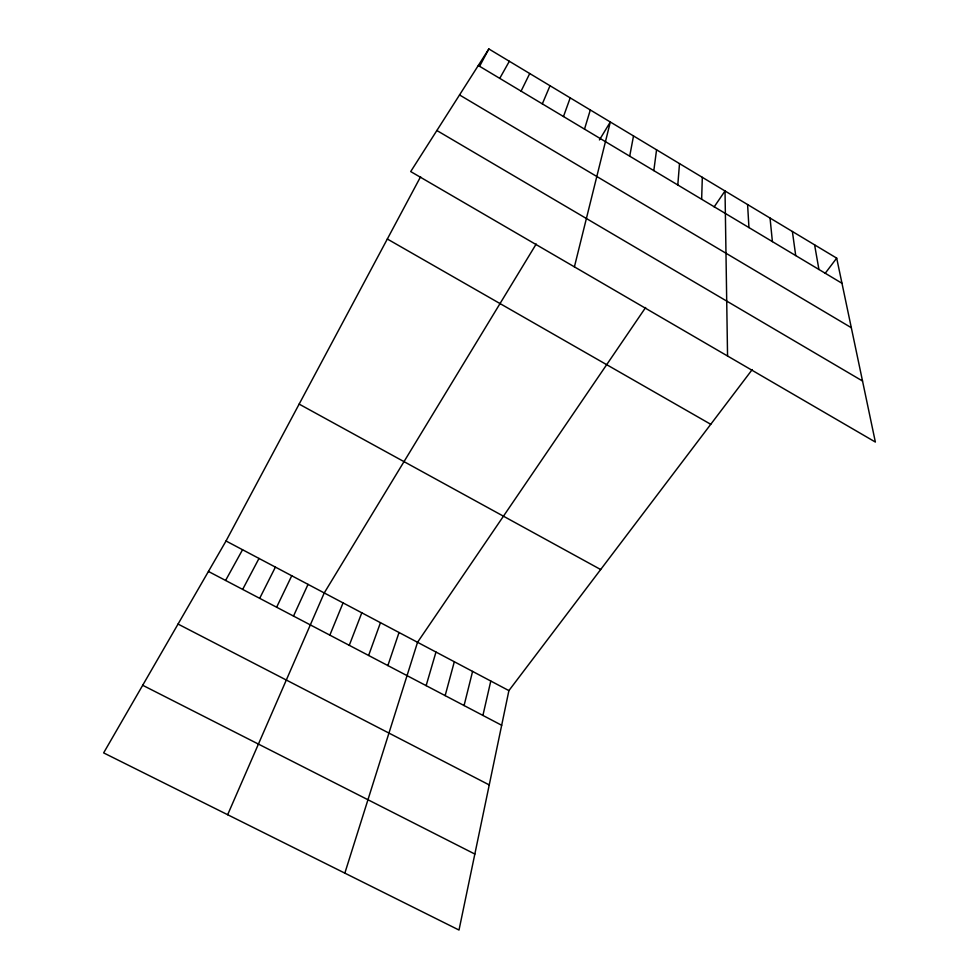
<?xml version="1.0" encoding="UTF-8"?>
<svg xmlns="http://www.w3.org/2000/svg" width="979" height="979" viewBox="0 0 979 979"><rect width="100%" height="100%" fill="white"/><g stroke="black" fill="none" stroke-linecap="round" stroke-linejoin="round"><path stroke-width="1.47" d="M701.649 199.263L702.322 177.321M677.798 184.982L679.512 163.603M653.813 170.615L656.566 149.811M629.705 156.175L633.511 135.946M752.239 369.572L508.896 690.611L459.004 930.05L103.639 752.888L226.027 540.995L420.603 176.722M482.916 715.416L490.785 681.029M574.404 266.863L610.321 121.996L599.429 139.936M464.07 705.541L472.588 671.398M445.151 695.616L454.317 661.743M426.134 685.643L435.973 652.038M584.512 129.118L590.313 109.966M344.841 873.133L417.543 642.285L645.626 307.504M387.868 665.573L399.04 632.507M368.618 655.465L380.464 622.681M563.476 116.525L570.206 97.876M349.27 645.32L361.802 612.805M329.85 635.138L343.066 602.893M542.329 103.872L550.014 85.736M227.654 814.724L324.245 592.944L536.198 244.016M293.504 616.072L308.03 584.365M276.629 607.225L291.754 575.75M521.085 91.145L529.725 73.523M259.68 598.328L275.405 567.11M242.657 589.407L259.007 558.434M479.526 66.401L488.851 48.95L836.69 258.138L875.361 442.043L410.703 171.57L488.851 48.95M225.586 580.449L242.547 549.733M499.743 78.369L509.337 61.273M714.168 206.887L725.023 190.978L727.556 356.001M825.162 273.349L836.69 258.138M142.689 685.276L474.839 854.055M178.043 624.064L489.243 784.925M208.441 571.455L501.676 725.268M226.027 540.995L508.896 690.611M299.146 404.107L600.665 569.533M387.329 239.011L710.754 424.299M436.867 130.513L862.536 381.015M459.543 94.951L851.326 327.708M478.29 65.52L841.989 283.286M814.601 244.848L818.921 269.47M792.378 231.485L795.719 255.58M770.045 218.048L772.394 241.617M747.589 204.55L748.947 227.581"/></g></svg>
